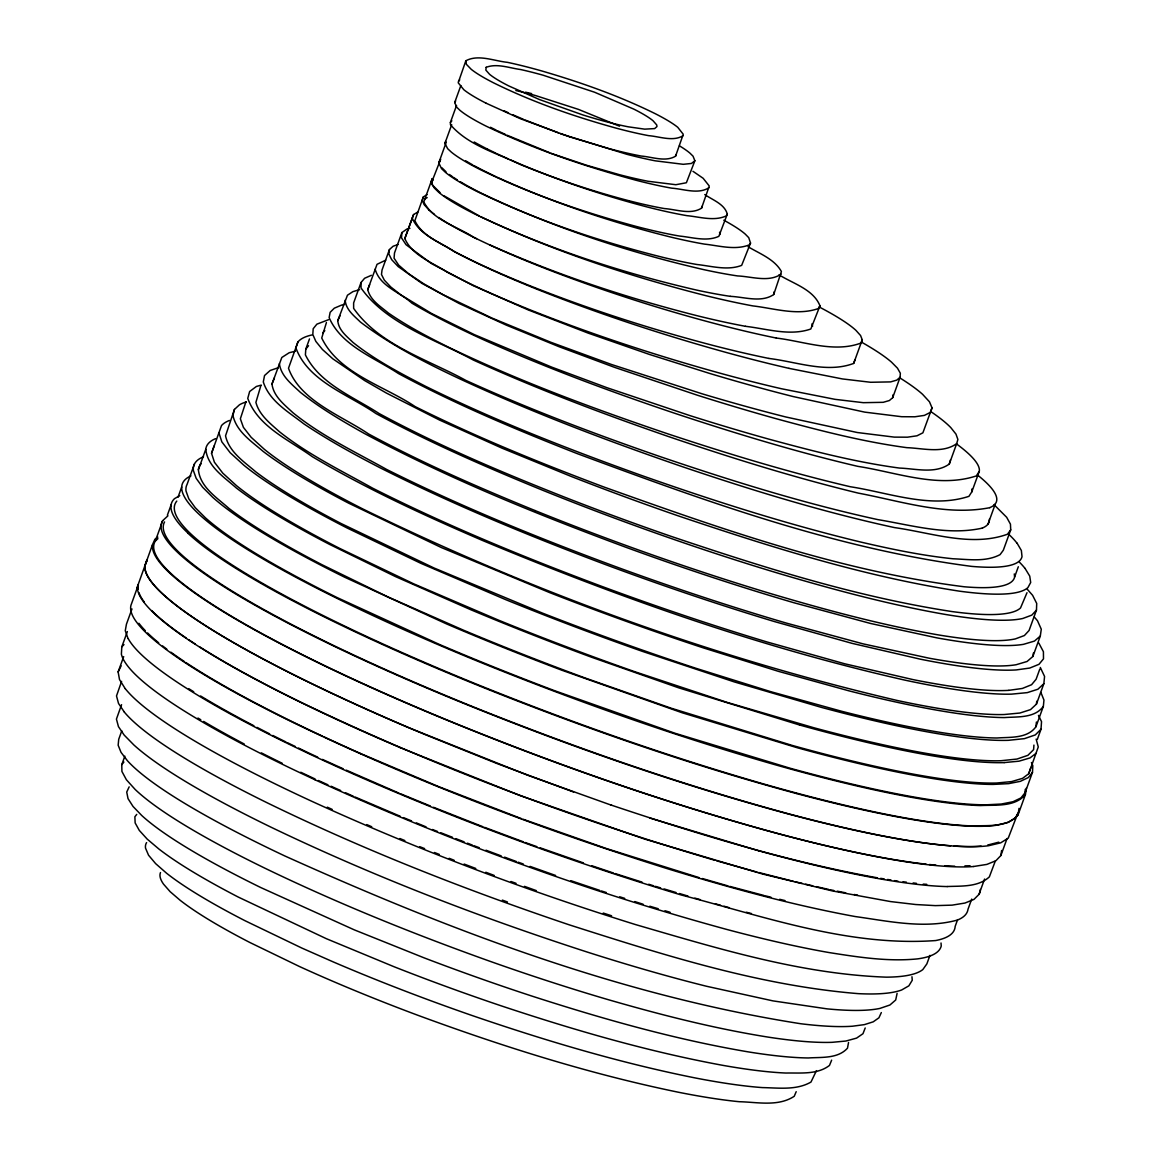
<?xml version="1.0" encoding="UTF-8"?>
<svg xmlns="http://www.w3.org/2000/svg" width="1161" height="1161" viewBox="0 0 1161 1161"><rect width="100%" height="100%" fill="white"/><g stroke="black" fill="none" stroke-linecap="round" stroke-linejoin="round"><path stroke-width="1.5" d="M535.061 510.564A425.115 63.318 19.9 0 0 613.501 540.881A422.822 62.97 19.9 0 0 771.528 593.866C826.385 610.091 881.75 625.068 938.161 634.878A378.094 56.308 19.9 0 0 1015.382 638.884L1024.408 635.531L1029.067 630.496L1036.468 610.091L1036.715 603.459L1032.608 595.317L1027.354 589.353M194.453 464.023L187.052 484.442A463.457 69.021 19.9 0 0 186.021 491.045L188.779 498.751L195.237 507.662L205.352 517.748A448.436 66.787 19.9 0 0 337.241 597.625L439.018 644.268A463.457 69.021 19.9 0 0 554.74 690.737L674.846 733.201L789.988 768.19A430.31 64.087 19.9 0 0 985.82 804.834L1001.232 804.051L1012.972 801.743L1020.94 797.955L1025.09 792.716L1025.25 789.393M1025.09 792.716L1032.492 772.312L1032.811 765.679L1031.432 762.501M127.362 631.569L121.803 646.866L121.383 654.194A456.186 67.948 19.9 0 0 315.197 779.844M417.844 212.028L413.577 214.538L404.826 238.556C412.3 255.725 432.632 262.517 447.319 272.24C473.964 286.332 501.639 298.333 529.561 309.639C591.442 334.266 654.789 355.106 718.964 372.899A384.088 57.208 19.9 0 0 781.571 388.761L835.02 399.34L863.276 402.678L883.216 402.316L889.399 400.53L892.707 397.642L892.867 394.972M892.707 397.642L900.094 377.238L900.341 373.232L897.482 368.182L891.503 362.13A190.665 28.401 19.9 0 0 861.607 342.205M309.494 338.925L305.793 349.127L305.401 354.874C319.696 383.899 353.249 396.728 379.023 413.476C438.423 445.563 500.725 471.874 563.448 496.705A426.029 63.449 19.9 0 0 671.247 536.411C763.038 567.294 855.991 596.812 951.947 611.557A365.178 54.393 19.9 0 0 1020.519 607.972L1026.992 592.705M1033.929 745.086L1033.609 749.629L1027.891 755.332L1017.021 759.047L1001.087 760.716A422.299 62.897 19.9 0 1 813.832 727.744L726.946 702.332L635.198 671.842A456.97 68.064 19.9 0 1 498.316 620.061L413.621 583.794L339.665 548.384A428.975 63.899 19.9 0 1 236.539 485.69L222.767 473.122L214.422 462.238L211.534 453.298L214.117 446.013M1037.31 739.426L1041.011 729.224L1041.533 721.649L1038.456 715.394M409.92 228.383L406.916 229.036L401.895 232.577L401.474 237.802L406.06 244.71L431.253 263.46L473.47 285.795L528.357 309.987L588.119 333.105L649.58 354.482L709.429 373.363A411.56 61.301 19.9 0 0 793.224 396.569L864.727 412.126L901.662 416.712L914.853 416.784L924.403 415.391L930.295 412.402L932.036 407.859L929.468 401.793L922.618 394.348A224.726 33.466 19.9 0 0 899.993 377.993M246.35 401.924A452.224 67.353 19.9 0 0 239.471 404.783L234.435 409.441L225.539 435.825C229.036 451.948 244.115 461.759 255.826 471.874A416.872 62.084 19.9 0 0 341.131 523.538L433.924 567.947L542.419 613.081A452.224 67.353 19.9 0 0 696.295 668.402L770.933 691.724L841.609 711.258A415.972 61.954 19.9 0 0 997.023 737.99C1010.114 736.988 1027.325 738.788 1035.96 726.728L1036.41 722.026M1035.96 726.728L1043.362 706.323L1043.957 700.054L1040.909 692.493M245.943 401.721L240.356 418.787L243.404 427.35L251.11 437.262L264.418 449.365A402.519 59.951 19.9 0 0 362.842 508.968C533.117 592.037 712.636 657.228 897.148 700.46A407.975 60.764 19.9 0 0 1004.236 714.523L1019.909 713.028L1030.504 709.632L1036.439 704.117L1036.729 701.215M1036.439 704.117L1043.841 683.713L1044.566 676.442L1040.314 667.459M730.254 296.345C744.216 296.911 761.297 303.006 773.705 294.546L774.01 291.962M773.705 294.546L781.411 271.543C774.561 259.208 759.773 253.737 748.119 246.756M398.02 244.536L393.129 246.234L389.428 249.571L388.862 254.041L391.707 259.701L398.15 266.551L421.994 283.415L459.146 303.485L506.24 325.109L559.123 346.733L614.517 367.34L697.079 395.117A426.334 63.507 19.9 0 0 776.869 418.903C819.71 430.528 862.826 441.76 906.901 447.667C923.082 448.233 942.398 453.748 956.664 443.676L957.883 439.453L955.967 434.098L950.844 427.654A255.725 38.081 19.9 0 0 931.456 412.039M973.687 866.483L986.865 864.408L995.891 860.736L1000.884 855.512L1001.609 850.491M295.504 351.173L289.205 352.726L281.818 357.486L271.964 384.059C273.633 396.554 284.387 404.638 292.949 412.721C321.452 435.868 354.787 451.687 386.671 469.465C461.773 506.98 539.676 538.602 618.392 567.642A430.963 64.189 19.9 0 0 786.723 623.196L863.116 643.862L929.264 658.229A389.646 58.035 19.9 0 0 1016.122 664.731L1027.079 661.48L1032.898 656.444L1033.392 653.048M1032.898 656.444L1040.3 636.039L1041.286 629.233L1037.484 620.729L1034.277 616.97M176.806 501.073A464.589 69.196 19.9 0 0 182.001 524.511A460.424 68.572 19.9 0 0 206.382 546.976A455.663 67.86 19.9 0 0 330.13 619.016A459.959 68.514 19.9 0 0 399.079 651.234A465.401 69.312 19.9 0 0 475.633 683.8C569.238 721.692 664.6 755.347 761.631 783.399A433.532 64.566 19.9 0 0 900.152 817.01A431.5 64.261 19.9 0 0 973.223 825.95C988.185 825.137 1007.226 827.735 1018.008 814.993L1019.039 808.346M1018.008 814.993L1025.41 794.588L1026.426 787.942M570.486 137.1L608.727 148.535A137.274 20.448 19.9 0 0 641.264 156.053C652.25 156.924 665.456 162.25 675.557 156.198L683.263 134.284L677.734 127.289A91.385 13.613 19.9 0 0 655.53 113.836C619.176 95.855 580.747 82.329 541.853 70.981A137.274 20.448 19.9 0 0 507.386 62.331C494.107 60.996 478.317 54.059 465.851 60.764L458.189 82.765L463.805 89.702A92.677 13.801 19.9 0 0 486.082 103.198M465.851 60.764L466.388 64.319L471.206 69.297A92.677 13.801 19.9 0 0 493.483 82.794C532.638 102.124 574.085 116.521 616.128 128.131A137.274 20.448 19.9 0 0 648.694 135.663C659.666 136.519 672.858 141.845 682.958 135.793M848.546 1042.462L847.486 1048.194C837.763 1058.89 821.495 1057.061 808.375 1057.961A436.681 65.045 19.9 0 1 748.076 1051.851C674.846 1039.429 603.212 1019.053 532.594 996.298A352.088 52.434 19.9 0 1 424.07 957.84L354.323 929.874L260.775 887.555A388.021 57.789 19.9 0 1 141.671 815.428L133.036 806.46L128.029 798.637L126.723 792.078L129.161 786.853M326.43 322.54L321.728 338.04C339.172 373.944 384.306 385.815 415.217 406.64C476.474 437.189 539.981 462.949 604.01 487.04C721.228 528.923 840.129 571.11 964.196 586.769A349.853 52.1 19.9 0 0 1014.627 576.973L1018.313 566.757M629.015 200.766A161.364 24.033 19.9 0 0 664.339 208.559C676.253 209.386 690.679 215.003 701.534 208.182L701.883 206.411M701.534 208.182L709.269 186.007L703.131 178.272L692.943 171.291M675.557 156.198L675.876 154.689M897.105 993.381L895.697 999.998L889.921 1005.005L879.951 1008.401A457.129 68.078 19.9 0 1 826.879 1008.836L772.95 1000.884L706.701 986.299A380.053 56.599 19.9 0 1 587.481 952.136C479.508 917.205 373.334 876.352 271.006 827.183A432.284 64.377 19.9 0 1 133.878 744.97L124.183 735.087L118.451 726.641L116.434 719.109L121.571 704.683M234.435 409.441L232.94 415.42C236.438 431.544 251.502 441.354 263.228 451.469A416.872 62.084 19.9 0 0 348.532 503.119L441.325 547.542L549.821 592.676A452.224 67.353 19.9 0 0 703.682 647.998L778.334 671.319L848.996 690.853A415.972 61.954 19.9 0 0 1004.425 717.585C1017.515 716.584 1034.727 718.383 1043.362 706.323M389.428 249.571L382.042 269.976L381.476 274.46L384.306 280.12L390.749 286.956L400.85 294.879L431.703 313.557L474.341 334.629L551.736 367.137L607.116 387.759L689.678 415.522A426.334 63.507 19.9 0 0 769.467 439.308C812.308 450.932 855.439 462.165 899.499 468.072C915.681 468.638 934.997 474.152 949.263 464.081L950.482 459.858M427.045 194.627L423.33 196.935L422.27 200.243L424.055 204.51L428.757 209.735M137.216 587.19L152.439 544.785L154.921 539.255L157.838 537.108M144.617 566.786L146.75 560.241M215.54 438.655A460.67 68.615 19.9 0 0 205.773 449.307L198.386 469.712C200.113 487.127 216.86 497.561 228.775 508.271A439.018 65.379 19.9 0 0 322.105 564.768L388.079 597.001L463.239 630.075A460.685 68.615 19.9 0 0 584.665 677.821L671.116 708.181L792.136 745.391A427.117 63.608 19.9 0 0 996.791 783.007L1011.608 781.585L1022.594 778.334L1028.733 773.705L1030.866 767.377M1028.733 773.705L1038.268 746.958L1036.149 739.122M440.004 192.566L432.734 185.368L431.224 181.595L432.255 178.562L423.823 201.999C433.445 220.619 457.231 226.322 473.557 237.25C500.347 250.355 527.878 261.864 555.713 272.53C610.57 293.327 666.574 311.119 723.39 325.791A341.494 50.866 19.9 0 0 776.332 338.054M311.932 334.963A425.115 63.318 19.9 0 0 297.869 342.089L295.895 347.821C307.854 381.243 348.648 394.624 375.888 413.505C429.701 442.588 485.849 467.056 542.448 490.16A425.115 63.318 19.9 0 0 660.827 534.873A422.822 62.97 19.9 0 0 778.929 573.461C833.787 589.686 889.137 604.663 945.562 614.474A378.094 56.308 19.9 0 0 1022.783 618.479L1031.81 615.127L1036.468 610.091M211.534 453.298L221.504 425.594A457.144 68.093 19.9 0 1 229.457 420.456M973.731 866.512A431.37 64.247 19.9 0 1 782.412 834.774C671.697 804.936 563.23 767.087 456.97 724.058A466.258 69.442 19.9 0 1 155.313 541.07L162.7 520.665L167.924 515.832M131.977 608.93L126.433 624.226L125.272 630.713L128.044 638.565M167.387 515.165L171.073 504.962M178.01 497.213L181.711 486.996M125.228 688.676L119.51 679.562L118.132 671.929L123.69 656.618M121.6 681.376L116.506 695.947L118.524 703.45L124.358 712.099M121.789 730.835L118.712 739.339L118.161 745.231L121.034 752.343L127.289 760.571A419.121 62.433 19.9 0 0 284.924 856.005C449.829 930.295 621.469 995.659 800.872 1023.755A451.078 67.178 19.9 0 0 852.566 1026.208L864.408 1024.626L873.232 1021.825L878.921 1017.805L881.33 1012.566M865.206 1027.964L862.971 1033.711L856.586 1038.108L845.934 1041.025L832.176 1042.317A444.184 66.148 19.9 0 1 769.322 1037.295C714.581 1028.646 660.812 1014.859 607.624 999.49A362.101 53.928 19.9 0 1 489.173 961.003C413.534 933.966 338.91 903.868 266.522 868.979A405.029 60.328 19.9 0 1 135.111 789.407L126.389 779.742L121.92 771.455L121.774 764.664L124.851 756.159M260.833 385.742L255.899 402.359C259.251 415.072 270.15 423.388 279.482 431.761C307.999 454.459 340.899 470.452 372.55 488.128C446.288 525.323 522.769 556.772 600.063 585.725A439.076 65.393 19.9 0 0 767.247 642.033L844.686 663.773L913.039 679.606A399.587 59.516 19.9 0 0 1008.865 690.345M297.869 342.089L288.494 368.226C300.118 401.009 341.755 415.769 368.487 433.909C422.314 462.992 478.463 487.475 535.061 510.564M994.077 504.716L1006.674 517.298L1010.447 524.162L1010.723 529.837L1003.322 550.241L1000.071 554.639C985.689 562.243 968.608 559.355 953.05 558.775C921.892 555.568 891.184 549.138 860.707 542.042C786.171 524.061 713.043 500.681 640.77 475.183C567.744 448.944 495.254 420.761 425.652 386.337C400.516 373.363 375.192 360.157 353.017 342.437C346.718 336.284 338.49 330.101 337.778 320.61L347.458 295.213L352.915 291.629L359.634 289.669M371.375 275.302L364.598 278.277L361.027 282.515L353.626 302.919L353.641 308.376C379.473 345.209 427.843 359.46 465.822 380.387C529.343 409.282 594.679 433.982 660.609 456.781C732.025 481.031 804.181 503.555 877.919 519.635C912.125 525.294 947.797 535.874 982.438 528.081M957.114 444.387A285.055 42.464 19.9 0 1 979.274 471.453L971.815 491.829L968.942 496.327C930.527 508.968 888.891 492.656 850.433 486.764C788.696 472.309 727.991 453.806 667.836 433.851C593.518 408.701 519.751 381.374 448.959 347.415C428.119 337.038 407.424 326.241 388.267 312.948C380.402 306.344 370.272 300.293 367.747 289.597L377.035 264.316L385.728 260.151M401.895 232.577L394.493 252.982L394.072 258.206L398.673 265.114L408.527 273.677L423.852 283.864L443.11 294.705L492.075 318.114L550.749 342.234L611.499 364.481L702.028 393.782A411.56 61.286 19.9 0 0 785.808 416.973L857.34 432.531L894.26 437.116L907.452 437.189L917.001 435.796L922.893 432.821L932.036 407.859M413.577 214.538L404.826 238.556M708.921 187.777C698.095 194.584 683.669 188.982 671.755 188.169A161.364 24.033 19.9 0 1 636.446 180.361C584.868 166.429 533.958 149.159 485.777 125.968A98.337 14.643 19.9 0 1 459.872 110.251L456.752 107.233L454.691 102.56L460.859 85.551M423.33 196.935L414.869 220.648C421.922 236.017 440.048 242.257 453.385 251.023C477.229 263.663 502.002 274.431 526.992 284.59C588.583 309.145 651.814 329.564 715.989 346.196A341.494 50.852 19.9 0 0 768.887 358.43M629.03 200.766C591.994 191.101 555.64 178.867 520.186 164.456C496.458 152.933 468.086 145.27 450.468 124.735L450.381 122.486L456.549 105.477M704.771 194.569C712.622 200.04 724.667 204.06 727.294 214.132L718.848 236.336C706.585 241.909 692.319 237.265 679.533 236.06A180.448 26.877 19.9 0 1 638.826 227.121C584.346 212.623 530.664 194.235 479.957 169.448A112.661 16.776 19.9 0 1 451.266 152.062L447.667 148.695L444.91 143.383L451.702 124.677M730.24 296.331A244.187 36.368 19.9 0 1 696.107 289.974C619.727 272.327 544.712 247.525 473.964 213.609A131.193 19.534 19.9 0 1 438.611 192.189L434.432 188.126L432.153 184.57L431.819 181.842L440.687 159.26M723.796 220.198A111.441 16.602 19.9 0 1 745.26 234.116L748.743 237.671L750.543 243.099L741.661 265.376C727.468 270.861 711.606 266.072 697.035 264.519A205.918 30.665 19.9 0 1 664.368 257.713C600.048 241.706 536.774 220.43 477.069 191.492A121.324 18.068 19.9 0 1 445.432 172.336L441.543 168.65L438.771 162.859L446.158 142.455M679.446 145.836A96.639 14.396 19.9 0 1 690.011 153.194L693.044 156.184L694.873 160.755L686.383 182.756L675.847 184.715L647.94 181.247A147.723 22.001 19.9 0 1 619.321 174.658L586.305 165.181L551.011 153.31M745.493 326.314C766.811 328.781 789.857 336.356 810.813 328.998L819.971 305.851C813.527 289.408 793.079 283.632 779.075 274.852M768.916 358.459C796.417 361.71 826.734 373.566 853.669 363.422L862.246 339.781L860.577 335.544L855.933 330.363A155.24 23.118 19.9 0 0 819.361 307.055M949.263 464.081L956.664 443.676M987.895 524.409L995.296 504.005M816.444 1070.645L810.973 1082.067C796.359 1090.484 778.581 1087.872 762.458 1087.596A417.176 62.143 19.9 0 1 695.889 1078.076C619.872 1062.91 545.438 1040.662 472.164 1015.541A326.052 48.559 19.9 0 1 333.367 961.961L301.875 948.073L245.102 920.76A343.409 51.142 19.9 0 1 166.589 873.232L155.632 863.624L148.55 855.207L145.546 848.183A326.052 48.559 19.9 0 1 146.605 842.596M929.946 955.372L926.87 963.877L922.821 969.566A465.503 69.326 19.9 0 1 886.278 977.156C800.495 974.079 717.513 948.377 635.662 924.62C525.019 890.11 416.32 849.17 310.93 800.887A449.989 67.019 19.9 0 1 125.286 688.705M1039.806 669.055L1036.105 679.258L1031.578 684.714L1022.348 688.458L1008.865 690.345M957.622 919.614L955.155 926.42A470.205 70.037 19.9 0 1 935.65 940.555C848.836 946.839 764.185 916.551 681.275 895C569.558 861.389 459.901 820.958 353.147 773.923A461.309 68.702 19.9 0 1 128.189 638.608M971.699 899.078L967.998 909.281A470.945 70.139 19.9 0 1 957.157 920.151C923.75 929.09 888.716 921.181 855.236 916.551C791.584 904.883 729.108 887.57 667.27 868.66C539.444 828.533 413.838 780.802 293.152 722.505A466.04 69.413 19.9 0 1 136.911 622.572A458.232 68.252 19.9 0 1 130.99 605.186L138.391 584.781A458.232 68.252 19.9 0 0 138.144 589.251M400.081 747.597L520.244 795.633L644.79 839.113L762.733 874.073L832.452 890.951L890.545 901.575L915.811 904.535L935.345 905.624L952.093 905.145L964.994 903.04L973.992 899.383L979.013 894.347L984.572 879.037M995.311 861.056L989.361 876.874C978.142 887.294 961.366 885.901 947.158 886.525M1000.884 855.512L1007.051 838.503M1017.95 812.947L1008.256 838.111L1000.724 842.828L988.504 845.73A432.98 64.494 19.9 0 1 788.899 813.905C685.643 785.924 584.375 750.993 484.964 711.548A464.008 69.109 19.9 0 1 164.572 521.928M853.669 363.422L854.844 360.186M862.246 339.781L861.07 343.017C834.135 353.162 803.818 341.305 776.317 338.054M367.747 289.597L369.633 284.721M271.964 384.059L274.417 377.891M444.91 143.383L445.693 141.468M831.639 1060.153L829.476 1065.435C817.242 1074.868 800.48 1072.706 785.982 1073.04A427.872 63.724 19.9 0 1 722.519 1065.29C647.098 1051.373 573.316 1029.836 500.623 1005.644A340.057 50.649 19.9 0 1 394.16 966.779L326.386 938.712L238.368 897.119A368.298 54.857 19.9 0 1 158.839 848.967L147.244 839.142L139.305 830.42L135.14 822.917L134.879 816.763L136.737 814.398M796.199 1091.688L794.226 1096.289C778.233 1106.883 757.335 1102.108 739.325 1101.716A404.536 60.256 19.9 0 1 678.793 1092.312C589.948 1074.07 503.206 1046.714 418.163 1015.396A306.852 45.7 19.9 0 1 299.436 966.503L249.847 942.485A314.196 46.788 19.9 0 1 180.057 900.21L170.159 891.692L163.57 884.189A306.852 45.7 19.9 0 1 160.508 872.55M146.91 561.039L145.038 565.189A467.186 69.587 19.9 0 0 424.258 734.216M1017.109 814.471L1015.657 817.707L1008.125 822.423L995.906 825.326A432.98 64.494 19.9 0 1 796.301 793.5M337.778 320.61L340.057 315.618M118.132 671.929L121.136 665.863M438.771 162.859L439.816 160.813M727.294 214.132L726.235 215.931C713.986 221.504 699.72 216.86 686.92 215.656A180.448 26.877 19.9 0 1 646.242 206.731C599.758 194.526 554.116 178.968 510.056 159.725M454.691 102.56L455.649 100.978M979.216 471.424L976.343 475.923C937.928 488.563 896.292 472.251 857.819 466.359C796.098 451.905 735.392 433.401 675.238 413.447C610.309 391.562 545.96 367.732 483.411 339.709C459.074 328.548 434.954 316.822 411.894 303.166C399.906 292.093 379.937 286.404 375.148 269.192M819.971 305.851L818.215 308.594C797.244 315.952 774.213 308.376 752.894 305.909A292.325 43.552 19.9 0 1 706.149 295.736C629.015 276.1 552.955 250.994 480.959 216.846M431.819 181.842L433.285 179.665M694.873 160.755L691.434 163.469L683.249 164.311L655.326 160.842A147.723 22.001 19.9 0 1 626.737 154.268L560.458 133.733M1010.723 529.837L1007.472 534.234C971.191 547.295 931.253 532.681 894.565 527.602C822.249 511.914 751.443 490.087 681.405 466.359C605.969 440.367 531.23 412.024 458.827 378.428C424.607 362.247 390.633 345.049 360.403 322.032C354.12 315.879 345.891 309.697 345.18 300.206M750.543 243.099L749.063 244.971C734.869 250.457 719.007 245.668 704.437 244.115A205.918 30.679 19.9 0 1 671.784 237.323C611.992 222.564 553.304 202.812 497.242 177.27M1032.492 772.312L1028.341 777.551L1020.374 781.338L1008.619 783.646L993.177 784.415A430.31 64.087 19.9 0 1 797.404 747.786L682.247 712.796L562.142 670.332A463.457 69.036 19.9 0 1 446.404 623.863L344.657 577.22A448.465 66.801 19.9 0 1 212.724 497.329L202.638 487.257L196.18 478.332L193.408 470.64A463.457 69.021 19.9 0 1 203.509 456.766M305.793 349.127L308.55 345.717M121.774 764.664L123.893 762.051M450.381 122.486L451.861 120.802M121.803 646.866L123.98 644.558M1041.011 729.224L1035.293 734.928L1024.423 738.643L1008.474 740.312A422.299 62.897 19.9 0 1 821.233 707.339L734.332 681.928L642.599 651.437A456.97 68.064 19.9 0 1 505.717 599.656L421.008 563.39L347.066 527.979A428.96 63.884 19.9 0 1 243.926 465.271L230.168 452.717L221.824 441.833L218.936 432.879M322.729 332.743L324.819 330.667M1025.41 794.588C1014.627 807.33 995.601 804.718 980.639 805.56A431.5 64.261 19.9 0 1 907.554 796.606A433.532 64.566 19.9 0 1 769.032 762.995C672.001 734.942 576.64 701.288 483.034 663.395A465.401 69.312 19.9 0 1 406.481 630.829A459.959 68.499 19.9 0 1 337.546 598.612A455.663 67.875 19.9 0 1 213.755 526.557A460.424 68.572 19.9 0 1 189.403 504.106A464.589 69.196 19.9 0 1 190.912 475.894M458.45 81.168L459.727 79.935M781.106 274.141C768.684 282.602 751.617 276.507 737.656 275.941A244.187 36.368 19.9 0 1 703.537 269.584C627.143 251.922 552.114 227.135 481.365 193.205A131.178 19.534 19.9 0 1 460.235 181.682M1043.841 683.713L1037.905 689.228L1027.311 692.624L1011.652 694.133A407.975 60.764 19.9 0 1 904.564 680.056C759.773 647.228 619.248 597.567 482.41 540.431C424.345 515.397 366.687 488.97 312.265 456.65C289.292 440.077 258.032 426.74 247.757 398.368L249.644 391.518L256.378 386.468L261.298 385.089M155.298 541.07L157.911 538.646M900.094 377.238L896.785 380.126L890.618 381.896L870.677 382.274L842.422 378.936L788.958 368.356M1040.3 636.039L1034.48 641.075L1023.523 644.326A389.646 58.035 19.9 0 1 936.68 637.824L870.518 623.457L794.109 602.791A430.963 64.189 19.9 0 1 625.794 547.237C536.658 514.163 448.19 478.405 364.307 433.43C342.176 421.037 320.218 408.164 300.351 392.316C291.788 384.233 281.035 376.149 279.366 363.654M1036.12 753.3L1029.996 757.93L1018.995 761.181L1004.149 762.588M424.853 198.966L427.175 197.588M179.766 495.631L174.484 498.679A465.387 69.312 19.9 0 0 188.038 533.175M998.779 842.175L987.677 845.048M278.422 367.66L270.15 370.49L264.534 375.54L263.3 381.954C269.483 401.285 288.741 412.024 303.819 423.838C328.186 440.164 353.916 454.27 379.952 467.723C453.69 504.904 530.171 536.367 607.464 565.32A439.076 65.393 19.9 0 0 774.648 621.628L852.087 643.354L920.441 659.201A399.587 59.516 19.9 0 0 1016.252 669.926L1029.749 668.054L1038.979 664.31L1043.492 658.853L1043.42 651.713L1038.776 643.005M989.84 507.676C945.939 516.253 901.313 501.233 858.385 493.135C793.993 477.505 730.69 457.739 667.996 436.376C602.08 413.577 536.745 388.877 473.224 359.983C435.767 339.68 386.221 323.919 361.042 287.972L361.027 282.515M328.534 319.696L316.866 324.166L313.194 328.723L312.802 334.47L315.85 341.407L322.424 349.476L332.83 358.822L364.583 380.518L386.424 393.071L439.555 420.064L502.22 448.248L570.849 476.3A426.029 63.449 19.9 0 0 678.648 516.006C770.44 546.889 863.392 576.407 959.349 591.152A365.178 54.393 19.9 0 0 1027.92 587.568L1030.692 582.503L1029.734 576.088L1025.047 568.397M964.907 865.874L970.074 865.743M923.213 884.131L926.754 884.334M902.997 881.765L906.364 882.157M913.097 882.955L916.464 883.347M877.208 877.774C786.505 861.389 698.153 834.178 610.86 804.979M880.662 878.34L884.131 878.906M887.584 879.472L891.038 880.038M894.492 880.604L897.946 881.17M830.449 889.834L833.83 890.502M837.226 891.169L845.701 892.824M854.162 894.478L857.558 895.146M795.082 881.779L802.149 883.39M805.69 884.203L812.758 885.814M816.299 886.612L828.678 889.442M765.607 895.9L770.889 897.177M779.684 899.296L784.967 900.573M758.728 872.506L793.355 881.33M729.776 886.38L763.909 895.45M796.272 793.485C693.015 765.534 591.762 730.574 492.366 691.143A463.616 69.05 19.9 0 1 187.748 533.088M716.685 860.852L757.001 872.071M694.873 898.135L700.01 899.557M715.423 903.838L720.56 905.261M723.985 906.219L729.108 907.641M758.946 850.868L649.768 818.012M698.937 877.556L606.027 848.415L523.205 819.274M702.376 878.529L728.063 885.93M799.537 724.986L678.517 687.776L592.066 657.416A460.685 68.615 19.9 0 1 470.64 609.67L395.48 576.596L329.492 544.364A439.018 65.393 19.9 0 1 236.162 487.852C224.247 477.156 207.514 466.707 205.787 449.307M655.472 886.351L660.609 887.889M664.034 888.92L676.021 892.504M679.446 893.52L688.023 896.089M649.812 906.219L658.243 908.729M664.977 910.746L670.042 912.256M715.016 860.345C573.084 818.389 433.953 766.318 300.554 702.1A466.2 69.442 19.9 0 1 199.881 646.996M615.156 873.565L642.018 882.113M648.723 884.247L653.759 885.843M601.354 890.937L606.361 892.533M619.713 896.785L624.72 898.367M634.719 901.56L643.063 904.216M603.256 913.068L611.571 915.768M583.446 862.913L540.17 847.82M591.791 865.729L613.487 873.028M570.878 880.677L599.671 890.371M611.76 805.328L527.645 775.229L407.467 727.192M570.269 137.085L520.52 118.77L486.082 103.198M525.207 842.509L536.846 846.645M518.14 862.173L523.248 863.987M530.069 866.396L555.611 875.467M510.985 881.504L516.05 883.318M524.467 886.351L536.266 890.603M573.549 792.005L497.576 763.764L424.215 734.216M502.35 900.109L507.43 901.966M558.412 132.905L525.178 120.047M484.572 827.358L523.509 841.87M474.123 845.788L479.203 847.675M485.98 850.2L501.204 855.889M504.585 857.152L516.442 861.564M521.521 818.665L438.524 786.563L360.534 753.518M464.11 864.06L475.792 868.472M485.806 872.259L494.165 875.409M549.53 152.672L507.081 135.227M482.874 826.719L433.546 807.301M432.502 829.505L437.494 831.465M440.832 832.756L452.485 837.313M455.809 838.619L464.139 841.87M467.462 843.176L472.454 845.135M419.716 846.659L424.621 848.604M434.461 852.493L439.366 854.438M449.205 858.313L454.111 860.257M400.777 793.863L430.267 805.966M400.24 816.27L355.063 797.012M403.462 817.605L411.531 820.9M416.364 822.888L426.043 826.864M399.877 838.518L404.841 840.564M512.756 114.75L523.553 119.394M399.137 793.195L346.297 770.164M366.731 824.571L371.709 826.734M489.855 244.942C557.149 274.896 627.346 298.13 698.733 316.126A292.325 43.537 19.9 0 0 745.464 326.299M318.332 780.482L327.91 784.792M331.103 786.244L340.681 790.554M345.47 792.716L353.452 796.33M322.497 759.425L343.119 768.742M315.095 779.829C448.059 840.549 585.812 891.009 726.859 929.468A402.446 59.937 19.9 0 0 829.564 952.644C858.559 957.186 888.005 961.816 917.408 958.899A468.594 69.791 19.9 0 0 941.237 945.968L941.02 942.993M619.539 126.186L578.439 109.381L535.743 95.623A106.652 15.891 19.9 0 0 515.832 90.529M504.092 110.817L508.431 112.777M327.3 807.171L332.148 809.377M497.576 154.036L508.591 159.086M497.692 130.859L505.514 134.502M495.703 176.559L484.471 171.088A121.324 18.068 19.9 0 1 474.399 165.82M487.344 149.043L496.11 153.325M490.493 127.289L496.255 130.148M479.348 216.019L444.257 195.948M441.833 167.721L445.998 171.784M1017.08 543.174L1021.361 550.488L1022.014 556.554A349.853 52.114 19.9 0 1 971.612 566.379C835.427 548.631 705.191 501.073 577.061 453.559C516.297 429.686 455.896 404.449 398.354 373.494C374.248 357.53 341.378 345.775 329.129 317.635L330.13 312.338L334.295 308.187L341.421 305.169A427.814 63.724 19.9 0 1 344.512 304.385M412.228 218.152C419.701 235.32 440.034 242.112 454.72 251.835C481.351 265.927 509.04 277.929 536.962 289.234C598.829 313.862 662.191 334.702 726.351 352.494A384.088 57.194 19.9 0 0 788.943 368.342M811.989 323.817L812.569 326.256M719.573 232.258L719.907 234.537M1014.293 573.926L1014.612 576.959M911.965 976.749L912.256 980.247L908.86 985.834L901.662 989.97A461.701 68.76 19.9 0 1 858.269 993.642C759.12 985.558 663.511 954.922 569.253 924.838C466.345 890.153 364.975 850.447 267.306 802.861A441.76 65.8 19.9 0 1 124.343 712.099M162.7 520.665A466.287 69.442 19.9 0 0 464.371 703.653C570.631 746.683 679.098 784.517 789.814 814.383A431.37 64.247 19.9 0 0 950.583 845.788M981.132 846.108A431.37 64.247 19.9 0 1 954.124 846.035M525.527 92.198A123.182 18.344 19.9 0 1 531.622 93.606M487.344 149.043A112.661 16.776 19.9 0 1 474.21 142.005M472.846 164.964A121.324 18.068 19.9 0 1 465.663 160.798M457.332 179.882A131.178 19.534 19.9 0 1 453.341 177.285M452.122 176.443A131.178 19.534 19.9 0 1 449.438 174.513M476.561 238.702A155.545 23.162 19.9 0 1 438.785 217.499M434.461 214.408A155.545 23.162 19.9 0 1 428.743 209.735M971.83 489.057A285.055 42.449 19.9 0 1 971.873 491.858M978.302 475.662A311.177 46.338 19.9 0 1 989.723 507.633M989.346 519.228A311.177 46.338 19.9 0 1 982.322 528.037M1009.127 534.67A358.212 53.348 19.9 0 1 1016.949 543.13M1019.416 562.171A378.123 56.323 19.9 0 1 1025.003 568.382M1004.192 762.603A427.117 63.608 19.9 0 1 799.552 725.001M198.371 469.712A460.67 68.615 19.9 0 1 201.216 463.616M152.555 544.828A467.244 69.587 19.9 0 0 431.66 713.812C540.765 759.265 652.424 798.841 766.347 830.463A428.627 63.84 19.9 0 0 926.115 864.161M954.661 866.179A428.627 63.84 19.9 0 1 944.793 865.772M935.839 865.119A428.627 63.84 19.9 0 1 929.424 864.51M947.26 886.569A428.627 63.84 19.9 0 1 758.888 850.824M407.54 727.192A466.751 69.515 19.9 0 1 144.762 566.829M980.319 889.457A472.193 70.328 19.9 0 1 979.013 894.347M400.153 747.597A466.751 69.515 19.9 0 1 137.361 587.234M195.106 643.934A466.2 69.442 19.9 0 1 189.025 639.929M186.094 637.94A466.2 69.442 19.9 0 1 151.699 610.57M144.356 602.182A458.232 68.252 19.9 0 1 138.928 592.574M360.592 753.518A461.468 68.731 19.9 0 1 324.383 737.032M322.714 736.263A461.468 68.731 19.9 0 1 185.92 662.568M184.526 661.654A461.468 68.731 19.9 0 1 170.928 652.206M166.836 649.173A461.468 68.731 19.9 0 1 162.613 645.951M158.665 642.788A461.468 68.731 19.9 0 1 147.578 632.963M145.299 630.67A461.468 68.731 19.9 0 1 138.914 623.268M317.693 757.161A456.171 67.948 19.9 0 1 298.508 748.061M295.373 746.567A456.171 67.948 19.9 0 1 287.681 742.822M285.998 741.995A456.171 67.948 19.9 0 1 272.835 735.464M269.613 733.839A456.171 67.948 19.9 0 1 257.031 727.396M253.882 725.756A456.171 67.948 19.9 0 1 200.606 695.99M193.698 691.767A456.171 67.948 19.9 0 1 188.706 688.618M751.443 913.547A402.446 59.937 19.9 0 1 746.334 912.227M315.081 778.973A450.163 67.048 19.9 0 1 300.743 772.239M282.283 763.328A450.163 67.048 19.9 0 1 261.356 752.879M244.26 744.027A450.163 67.048 19.9 0 1 203.625 721.431M200.766 719.733A450.163 67.048 19.9 0 1 197.965 718.049M486.183 67.294L485.849 70.11L489.579 74.304A74.057 11.029 19.9 0 0 508.837 85.958L539.444 99.541L582.822 114.924A104.026 15.499 19.9 0 0 604.068 121.136L605.273 121.455A106.652 15.891 19.9 0 0 628.391 126.839L644.689 129.147L654.659 128.595L656.995 126.52L656.72 124.938L653.077 120.788A72.722 10.826 19.9 0 0 633.848 109.134L594.548 92.212L543.13 75.218A106.696 15.891 19.9 0 0 520.665 69.544C509.49 68.064 497.184 63.144 486.183 67.294"/></g></svg>
